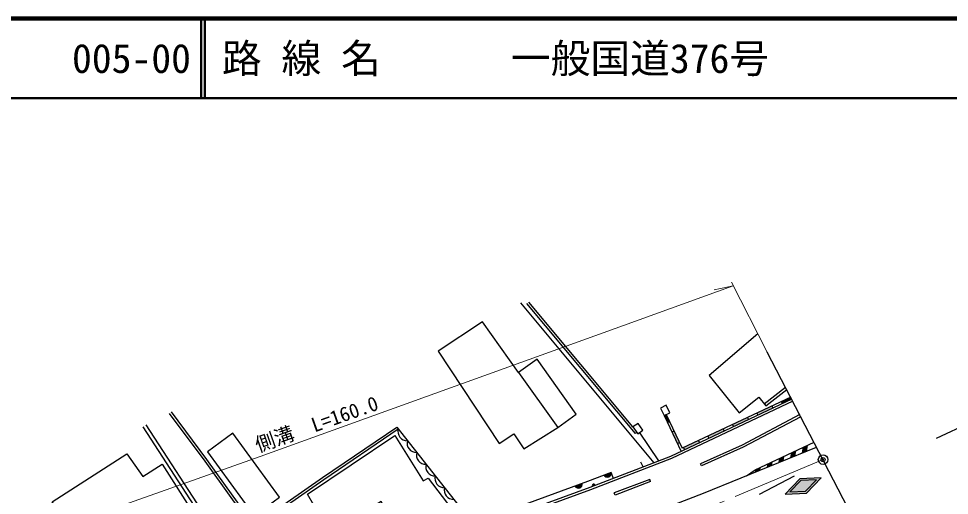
# Model space of a CAD drawing. Units: millimetres at full size, sheet at 1:1000; details may follow other scales. Extents: x 40000 to 680000, y 20000 to 380000.
# Drawn here: x 154804 to 271897, y 320045 to 380000 of the extents above; entities that cross this region are included whole.
import ezdxf
from ezdxf.enums import TextEntityAlignment as Align

# ---------------------------------------------------------------- set-up
doc = ezdxf.new("R2010")
doc.units = ezdxf.units.MM
doc.header["$LTSCALE"] = 1000
doc.header["$PDMODE"] = 32
doc.header["$PDSIZE"] = 500
doc.linetypes.add('CHAIN', pattern=[18.5, 12, -1.5, 3.5, -1.5])
for name, color, linetype, lineweight in [('M-BGD', 7, 'Continuous', 25), ('M-BMK', 2, 'CHAIN', 13), ('M-BMK-OTRS', 5, 'Continuous', 25), ('M-BMK-SRVR', 3, 'Continuous', 25), ('M-STR-HTXT', 7, 'Continuous', 13), ('M-STR-STRC', 7, 'Continuous', 25), ('M-TTL', 2, 'Continuous', 140), ('M-TTL-LINE', 7, 'Continuous', 50)]:
    doc.layers.add(name, color=color, linetype=linetype, lineweight=lineweight)
doc.layers.add('M-OTRS', color=6, linetype='Continuous')
doc.layers.add('M-TTL-TXT', color=7, linetype='Continuous')
doc.styles.add('ＭＳ ゴシック', font='')
doc.styles.get('ＭＳ ゴシック').set_extended_font_data('MS Gothic')

msp = doc.modelspace()

# ---------------------------------------------------------------- hatches: boundary and pattern name
at = {"layer": 'M-BGD'}
for points in [[(252063, 332139), (251924, 332405), (250749, 331851), (250878, 331580)], [(236284, 330223), (236013, 330095), (236437, 329196), (236708, 329324)], [(249703, 331026), (249573, 331296), (247674, 330400), (247803, 330129)], [(246628, 329575), (246498, 329845), (244599, 328949), (244728, 328679)], [(237256, 328163), (236985, 328035), (237673, 326576), (237944, 326704)], [(243553, 328124), (243423, 328394), (241524, 327498), (241653, 327228)], [(240478, 326673), (240348, 326944), (238460, 326053), (238590, 325783)], [(229350, 322933), (228426, 322576, 0.82183)], [(225718, 321543), (224787, 321204, 0.82183)], [(226984, 321146), (227359, 321291, 0.4608), (227087, 321438, 0.4608)]]:
    msp.add_hatch(color=256, dxfattribs=at).paths.add_polyline_path(points)
at = {"layer": 'M-STR-STRC'}
for points in [[(252569, 325654), (252072, 325419), (251963, 324778), (252454, 324978)], [(254058, 326357), (253561, 326123), (253434, 325376), (253925, 325576)], [(251079, 324950), (250583, 324715), (250492, 324180), (250982, 324380)], [(248101, 323543), (247605, 323308), (247550, 322984), (248040, 323183)], [(249590, 324246), (249094, 324012), (249021, 323582), (249511, 323781)], [(253908, 320323), (255775, 322264), (253085, 322146), (251218, 320205), (253908, 320323), (253797, 320569), (255161, 321987), (253195, 321900), (251831, 320482), (253797, 320569)]]:
    msp.add_hatch(color=256, dxfattribs=at).paths.add_polyline_path(points)

# ---------------------------------------------------------------- linework, layer by layer
at = {"layer": 'M-BGD'}
for p, q in [((234771, 324156), (218001, 344263)), ((232092, 328649), (218983, 344350)), ((232406, 327806), (218753, 344158)), ((248615, 331552), (251286, 333635)), ((251935, 332410), (238290, 325972)), ((250749, 331851), (250878, 331580)), ((236284, 330223), (238290, 325972)), ((247674, 330400), (247803, 330129)), ((249573, 331296), (249703, 331026)), ((236013, 330095), (238146, 325573)), ((236437, 329196), (236708, 329324)), ((246498, 329845), (246628, 329575)), ((202364, 328632), (212203, 316183)), ((232593, 327941), (232406, 327806)), ((235349, 324380), (232932, 327982)), ((236985, 328035), (237256, 328163)), ((243423, 328394), (243553, 328124)), ((244599, 328949), (244728, 328679)), ((237673, 326576), (237944, 326704)), ((240348, 326944), (240478, 326673)), ((241524, 327498), (241653, 327228)), ((238460, 326053), (238590, 325783)), ((233048, 324267), (233362, 323612)), ((240693, 323748), (240570, 324022)), ((229643, 322174), (229350, 322933)), ((234194, 322058), (229738, 320348)), ((234301, 321778), (234194, 322058)), ((234301, 321778), (229846, 320068)), ((229846, 320068), (229738, 320348))]:
    msp.add_line(p, q, dxfattribs=at)
for points in [[(217701, 335504), (213168, 341866), (207586, 338177), (215266, 326558), (217111, 327777), (218361, 325886), (222625, 328592)], [(247816, 340351), (241669, 335107), (245431, 330444), (247929, 332378), (248806, 331321), (251427, 333364)], [(252201, 331872), (236949, 324676), (226755, 320736), (215984, 316810), (207758, 314069), (203386, 312913), (201106, 312528), (199197, 312398), (196018, 312324), (194905, 312353), (192397, 312732), (190510, 313416), (188624, 314507), (186552, 316371), (184775, 315296), (181548, 319787), (178257, 324368), (173797, 330352)], [(252063, 332139), (236830, 324952), (226649, 321017), (215885, 317094), (207672, 314356), (203323, 313206), (201071, 312826), (199183, 312698), (196019, 312624), (194932, 312653), (192471, 313024), (190637, 313689), (188801, 314751), (186587, 316742), (184857, 315696), (181792, 319962), (178499, 324545), (174038, 330531)], [(253066, 330199), (245824, 326367), (240570, 324022)], [(253207, 329934), (245955, 326097), (240693, 323748)], [(175298, 306517), (178359, 316527), (170462, 328672)], [(175840, 306753), (178851, 316596), (170840, 328917)], [(191654, 313628), (190310, 314333), (189215, 315023), (187639, 316315), (186348, 317645), (193032, 322288), (202364, 328632)], [(191793, 313893), (190460, 314593), (189391, 315267), (187842, 316537), (186810, 317601), (193202, 322040), (202550, 328396)], [(229350, 322933), (226363, 321779), (215618, 317862)]]:
    msp.add_lwpolyline(points, dxfattribs=at)
for points in [[(222625, 328592), (224947, 330247), (220023, 337158), (217701, 335504)], [(236013, 330095), (236726, 330432), (236284, 331369), (235571, 331032)], [(232691, 327803), (233335, 328259), (232736, 329105), (232092, 328649)], [(184451, 317492), (187636, 319819), (181757, 327868), (178571, 325541)], [(191156, 320199), (202117, 327567), (205718, 321894), (206311, 322191), (210529, 316718), (207976, 315146), (205515, 318928), (201982, 316741), (200432, 319293), (191793, 313893), (191018, 315351), (193184, 316650)], [(159006, 319250), (168416, 325286), (170437, 322416), (172849, 323958), (176868, 317635), (167124, 311367), (165467, 313863), (163242, 312479)]]:
    msp.add_lwpolyline(points, close=True, dxfattribs=at)
for centre, radius, start, end in [((203680, 328089), 1171, 164.78481, 271.85845), ((204848, 326611), 1171, 164.78481, 271.85845), ((206016, 325134), 1171, 164.78481, 271.85845), ((207184, 323656), 1171, 164.78481, 271.85845), ((208351, 322179), 1171, 164.78481, 271.85845), ((228853, 322846), 505, 212.30375, 9.96194), ((209519, 320701), 1171, 164.78481, 271.85845), ((225219, 321466), 505, 211.19742, 8.85562), ((227160, 321248), 203, 12.17115, 210.09454)]:
    msp.add_arc(centre, radius, start, end, dxfattribs=at)
at = {"layer": 'M-BMK'}
msp.add_lwpolyline([(256005, 324541), (242740, 318989), (233106, 315528), (214210, 308851), (192930, 301228), (172810, 294132), (163710, 290901), (162031, 290353), (155779, 288307), (146213, 285637), (140647, 284260), (136977, 283387), (131784, 282261), (125507, 281088), (120881, 280447), (113777, 279579), (106059, 278954), (98794, 278571), (87850, 278338), (78037, 278654), (74403, 278900), (69870, 279373), (65810, 279957), (64389, 280173)], dxfattribs=at)
at = {"layer": 'M-BMK-OTRS'}
msp.add_line((273991, 289882), (248985, 338069), dxfattribs=at)
at = {"layer": 'M-BMK-SRVR'}
msp.add_line((270287, 327219), (300108, 341420), dxfattribs=at)
msp.add_circle((256005, 324541), 600, dxfattribs=at)
at = {"layer": 'M-OTRS'}
msp.add_point((256005, 324541), dxfattribs=at)
at = {"layer": 'M-STR-HTXT'}
for p, q in [((248985, 338069), (244474, 346874)), ((244715, 346404), (242312, 345899))]:
    msp.add_line(p, q, dxfattribs=at)
msp.add_lwpolyline([(244715, 346404), (230913, 341419), (208692, 333416), (185195, 324941), (164734, 317671), (152205, 313476), (142622, 310916), (135750, 309365), (125454, 307474), (119389, 306593), (108564, 305474), (103950, 305209)], dxfattribs=at)
at = {"layer": 'M-STR-STRC'}
for p, q in [((252454, 324978), (252569, 325654)), ((253434, 325376), (253561, 326123)), ((253925, 325576), (254058, 326357)), ((250492, 324180), (250583, 324715)), ((250982, 324380), (251079, 324950)), ((251963, 324778), (252072, 325419)), ((247550, 322984), (247605, 323308)), ((248040, 323183), (248101, 323543)), ((249021, 323582), (249094, 324012)), ((249511, 323781), (249590, 324246)), ((247992, 320213), (252430, 322493))]:
    msp.add_line(p, q, dxfattribs=at)
for points in [[(246354, 322498), (247476, 323247), (254865, 326739)], [(203425, 306532), (226754, 314824), (240979, 320313), (255200, 326094)]]:
    msp.add_lwpolyline(points, dxfattribs=at)
for points in [[(253085, 322146), (251218, 320205), (253908, 320323), (255775, 322264)], [(253195, 321900), (251831, 320482), (253797, 320569), (255161, 321987)]]:
    msp.add_lwpolyline(points, close=True, dxfattribs=at)
at = {"layer": 'M-TTL'}
msp.add_line((680000, 380000), (40000, 380000), dxfattribs=at)
at = {"layer": 'M-TTL-LINE'}
for p, q in [((177750, 380000), (177750, 370000)), ((178250, 380000), (178250, 370000)), ((40000, 370000), (680000, 370000))]:
    msp.add_line(p, q, dxfattribs=at)

# ---------------------------------------------------------------- texts
at = {"layer": 'M-STR-HTXT', "style": 'ＭＳ ゴシック'}
msp.add_text('側溝\u3000L=160.0', height=1833, rotation=19.562, dxfattribs=at).set_placement((185132, 324919), align=Align.BOTTOM_LEFT)
at = {"layer": 'M-TTL-TXT', "style": 'ＭＳ ゴシック'}
for s, p in [('路 線 名', (180380, 375000)), ('一般国道376号', (216734, 375000)), ('005-00', (161521, 375000))]:
    msp.add_text(s, height=3666, dxfattribs=at).set_placement(p, align=Align.MIDDLE_LEFT)

doc.saveas('drawing.dxf')
